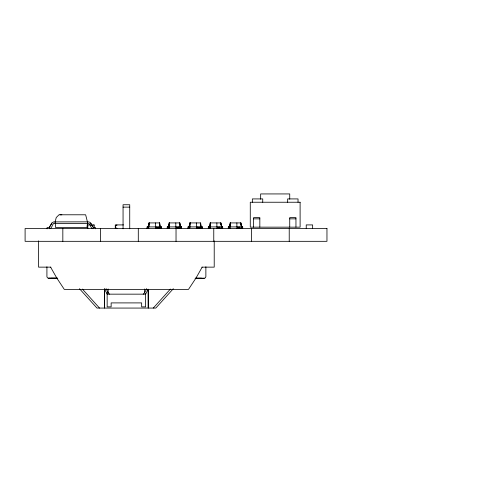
<?xml version="1.0" encoding="UTF-8"?>
<svg xmlns="http://www.w3.org/2000/svg" width="502" height="502" viewBox="0 0 502 502"><rect width="100%" height="100%" fill="white"/><g stroke="black" fill="none" stroke-linecap="round" stroke-linejoin="round"><path stroke-width="0.75" d="M87.423 223.465L86.971 227.557L55.609 227.557L55.157 221.846L56.237 217.542L58.998 214.787L85.647 214.787L87.423 221.846L87.423 223.465L55.157 223.465M148.655 225.58L148.843 224.243M149.194 222.913L148.63 227.312M149.358 222.913L148.793 227.312L147.663 227.312M168.685 226.91L168.967 224.915M169.412 222.913L168.848 227.312M169.576 222.913L169.005 227.312L167.875 227.312M189.762 224.243L189.951 222.913M190.114 222.913L189.549 227.312M190.277 222.913L189.712 227.312L188.576 227.312M209.855 226.245L210.043 224.915M210.489 222.913L209.924 227.312M210.652 222.913L210.087 227.312L208.957 227.312M229.947 225.58L230.136 224.243M230.487 222.913L229.922 227.312M230.65 222.913L230.085 227.312L228.303 227.312M143.246 294.159L144.639 292.76L146.709 288.619M202.18 267.139L196.069 277.926L188.495 289.39L64.294 289.39L56.72 277.926L50.608 267.139M47.094 228.818L47.094 227.519L49.296 227.431L51.894 223.108M170.41 289.058L153.273 308.065M173.322 288.7L155.802 308.065L96.986 308.065L79.467 288.7M49.296 227.431L52.064 222.8L53.645 221.903L88.377 221.846C92.268 221.708 91.201 228.931 95.487 227.519L95.487 228.818M49.554 228.749C52.691 228.404 51.819 222.574 55.157 223.139M195.159 278.309L204.27 278.265L205.4 277.801L205.87 276.671L205.87 266.769M195.705 278.303L201.616 278.265L195.473 278.277M204.27 278.265L195.215 278.303M123.059 207.131L129.729 207.131M253.598 218.847L259.829 218.847M289.729 218.847L295.954 218.847M87.423 223.139C90.762 222.574 89.883 228.404 93.027 228.749M123.53 224.915L115.278 224.915L115.278 228.517M158.136 227.312L155.589 227.312L155.589 222.913M159.831 227.312L161.249 227.312M178.348 227.312L175.8 227.312L175.8 222.913M180.042 227.312L181.46 227.312M199.049 227.312L196.502 227.312L196.502 222.913M200.75 227.312L202.162 227.312M219.424 227.312L216.877 227.312L216.877 222.913M221.125 227.312L222.537 227.312M239.429 227.312L236.881 227.312L236.881 222.913M241.123 227.312L242.541 227.312M147.663 228.115L148.793 228.115L148.793 228.517M158.136 228.115L155.589 228.115L155.589 228.517M159.831 228.115L161.249 228.115M167.875 228.115L169.005 228.115L169.005 228.517M178.348 228.115L175.8 228.115L175.8 228.517M180.042 228.115L181.46 228.115M188.576 228.115L189.712 228.115L189.712 228.517M199.049 228.115L196.502 228.115L196.502 228.517M200.75 228.115L202.162 228.115M208.957 228.115L210.087 228.115L210.087 228.517M219.424 228.115L216.877 228.115L216.877 228.517M221.125 228.115L222.537 228.115M228.303 228.115L230.085 228.115L230.085 228.517M239.429 228.115L236.881 228.115L236.881 228.517M241.123 228.115L242.541 228.115M50.884 267.139L38.572 267.139L38.572 240.866M201.904 267.139L214.216 267.139L214.216 240.866M57.743 278.309L48.518 278.265L57.448 278.265L48.518 278.265L47.389 277.801L46.918 276.671L46.918 266.769M48.518 278.265L57.102 278.284M51.173 278.265L57.429 278.277M106.079 288.619L108.15 292.76L109.543 294.159M99.515 308.065L82.378 289.058M90.686 223.108L93.284 227.431M240.841 222.913L241.406 227.312M240.678 222.913L241.054 225.58M220.842 222.913L221.407 227.312M220.679 222.913L220.962 224.915M200.467 222.913L201.032 227.312M200.587 224.915L200.869 227.312M179.76 222.913L180.331 227.312M179.597 222.913L180.168 227.312M159.548 222.913L160.113 227.312M159.385 222.913L159.95 227.312M312.639 228.517L312.639 224.915L306.233 224.915L306.233 228.517M298.031 202.237L298.031 198.917L287.659 198.917L287.659 202.237M295.954 227.155L295.954 217.604L289.729 217.604L289.729 227.155M289.729 199.219L289.729 193.935L260.657 193.935L260.657 199.219M289.227 228.517L289.227 241.324M262.734 202.237L262.734 198.917L252.349 198.917L252.349 202.237M259.829 227.155L259.829 217.604L253.598 217.604L253.598 227.155M251.496 228.517L251.496 241.324M242.704 228.517L242.704 226.91L228.303 226.91L228.303 228.517M242.541 226.91L242.541 228.517M242.378 226.91L242.378 228.517M242.215 226.91L242.215 227.312M241.889 226.91L241.889 227.312M241.569 227.312L241.004 222.913L229.998 222.913L229.433 227.312M241.242 226.91L241.286 227.312M241.123 226.91L241.123 228.517M239.429 226.91L239.429 228.517M238.011 226.91L238.011 228.517M229.119 226.91L229.119 227.312M228.956 226.91L228.956 228.517M228.793 226.91L228.793 228.517M228.63 226.91L228.63 228.517M222.7 228.517L222.7 226.91L208.305 226.91L208.305 228.517M222.537 226.91L222.537 228.517M222.373 226.91L222.373 228.517M222.21 226.91L222.21 227.312M221.89 226.91L221.89 227.312M221.57 227.312L221.005 222.913L209.999 222.913L209.434 227.312M221.125 226.91L221.125 228.517M219.424 226.91L219.424 228.517M218.012 226.91L218.012 228.517M213.764 228.517L213.764 241.324M210.369 226.91L210.369 227.312M209.121 226.91L209.121 227.312M208.957 226.91L208.957 228.517M208.794 226.91L208.794 228.517M208.631 226.91L208.631 227.312M202.325 228.517L202.325 226.91L187.924 226.91L187.924 228.517M202.162 226.91L202.162 228.517M201.999 226.91L201.999 227.312M201.835 226.91L201.835 227.312M201.509 226.91L201.509 227.312M201.195 227.312L200.631 222.913L189.624 222.913L189.059 227.312M200.75 226.91L200.75 228.517M200.587 226.91L200.587 227.312M199.049 226.91L199.049 228.517M197.637 226.91L197.637 228.517M189.994 226.91L189.994 227.312M189.831 226.91L189.831 227.312M188.739 226.91L188.739 227.312M188.576 226.91L188.576 228.517M188.413 226.91L188.413 228.517M188.25 226.91L188.25 227.312M181.624 228.517L181.624 226.91L167.222 226.91L167.222 228.517M181.46 226.91L181.46 228.517M181.297 226.91L181.297 228.517M181.134 226.91L181.134 227.312M180.808 226.91L180.808 227.312M180.494 227.312L179.923 222.913L168.923 222.913L168.358 227.312M180.042 226.91L180.042 228.517M178.348 226.91L178.348 228.517M176.93 226.91L176.93 228.517M176.033 228.517L176.033 241.324M169.293 226.91L169.293 227.312M168.038 226.91L168.038 227.312M167.875 226.91L167.875 228.517M167.712 226.91L167.712 228.517M167.549 226.91L167.549 227.312M161.412 228.517L161.412 226.91L147.011 226.91L147.011 228.517M161.249 226.91L161.249 228.517M161.086 226.91L161.086 228.517M160.922 226.91L160.922 227.312M160.596 226.91L160.596 227.312M160.276 227.312L159.711 222.913L148.711 222.913L148.14 227.312M159.994 226.91L159.994 227.312M159.831 226.91L159.831 228.517M158.136 226.91L158.136 228.517M156.718 226.91L156.718 228.517M148.253 289.315L148.253 308.065L148.19 289.152L145.63 294.159L107.158 294.159L104.598 289.152L104.535 308.065L104.535 288.537M147.826 226.91L147.826 227.312M147.663 226.91L147.663 228.517M147.5 226.91L147.5 228.517M147.337 226.91L147.337 228.517M145.63 293.676L145.63 306.873L141.652 306.873L141.652 302.901L111.137 302.901L111.137 306.873L107.158 306.873L107.158 292.647M144.639 288.945L144.639 292.76M138.295 228.517L138.295 241.324M129.729 228.799L129.729 204.747L123.059 204.747L123.059 228.799M116.878 224.915L116.878 225.31L115.673 225.31L115.673 228.115L116.878 228.115L116.878 228.517M108.15 288.945L108.15 292.76M100.563 228.517L100.563 241.324M94.219 227.795L94.219 224.915L87.442 224.915L87.442 228.517M93.849 224.915L93.849 225.31M87.819 224.915L87.819 228.517M62.832 228.517L62.832 241.324M61.853 214.787L59.958 214.787M300.108 202.237L250.278 202.237L250.278 227.155L300.108 227.155L300.108 202.237M326.959 228.517L25.1 228.517L25.1 241.324L326.959 241.324L326.959 228.517M221.288 227.312L221.288 226.91L221.244 227.312M189.386 227.312L189.386 226.91L189.342 227.312"/></g></svg>
